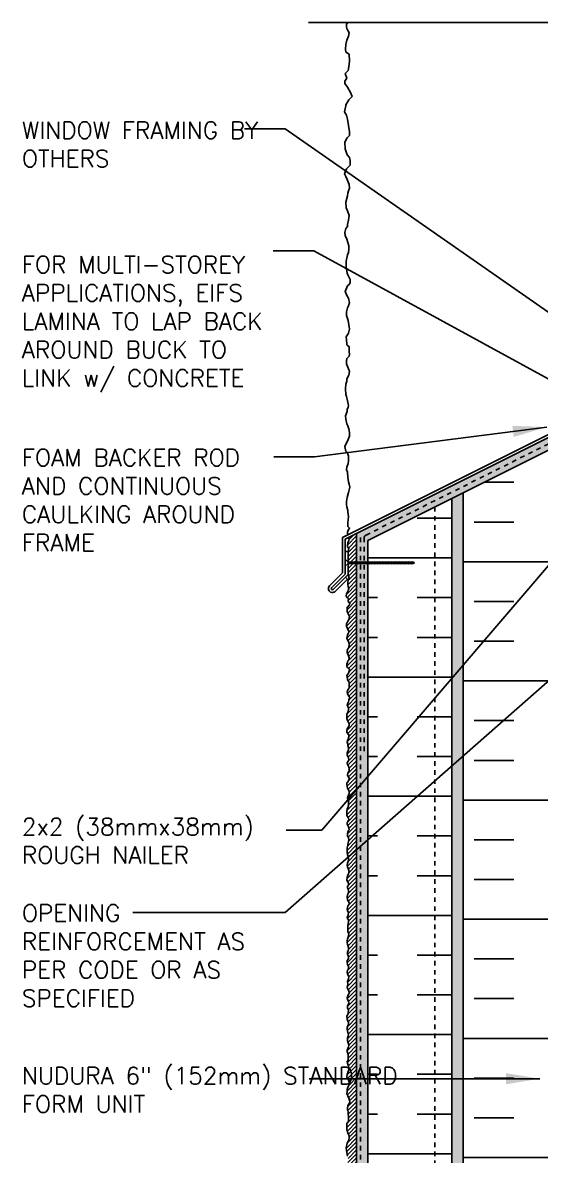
# Model space of a CAD drawing. Header units: inches. Extents: x 2792.9 to 2824.6, y 346.5 to 385.5.
# Drawn here: x 2792.93 to 2804.34, y 359.59 to 384.54 of the extents above; entities that cross this region are included whole.
import ezdxf

# ---------------------------------------------------------------- set-up
doc = ezdxf.new("R2010")
doc.units = ezdxf.units.IN
doc.header["$LTSCALE"] = 0.5
doc.header["$MEASUREMENT"] = 0
doc.linetypes.add('DASHED2', pattern=[0.375, 0.25, -0.125])
doc.linetypes.add('HIDDEN2', pattern=[0.1875, 0.125, -0.0625])
for name, color, linetype in [('HATCH', 12, 'CONTINUOUS'), ('Hidden2', 12, 'HIDDEN2'), ('LINE50', 5, 'CONTINUOUS'), ('LINE9', 9, 'CONTINUOUS'), ('TEXT', 4, 'CONTINUOUS')]:
    doc.layers.add(name, color=color, linetype=linetype)
doc.styles.add('DIM', font='romans.shx', dxfattribs={"width": 0.7})
doc.styles.get("Standard").update_dxf_attribs({"font": 'romans.shx'})
doc.dimstyles.new('ext_12', dxfattribs={"dimscale": 12, "dimtxt": 0.09375, "dimasz": 0.09375, "dimexe": 0.09375, "dimexo": 0.0625, "dimgap": 0.0625, "dimtad": 1, "dimdec": 1, "dimzin": 3, "dimdsep": 46, "dimlunit": 4, "dimtxsty": 'DIM', "dimcen": 0.09, "dimdle": 0.09375, "dimclrt": 4, "dimadec": 0, "dimazin": 0, "dimtfac": 1, "dimtdec": 1, "dimtmove": 2, "dimatfit": 3, "dimfxl": 1, "dimfrac": 2, "dimtolj": 1, "dimtzin": 0, "dimarcsym": 0})
pattern_1 = [(37.5, (0, 0), (-0.003149668, 0.0963411885), [0, -0.076, 0, -0.085, 0, -0.08125]), (7.5, (0, 0), (0.088488835, 0.141107303), [0, -0.041, 0, -0.0685, 0, -0.02625]), (327.5, (-0.0615, 0), (0.155707093, 0.0002829527), [0, -0.025, 0, -0.09, 0, -0.1175]), (317.5, (-0.0615, 0), (0.15030633, 0.043883778), [0, -0.0125, 0, -0.059, 0, -0.0675])]

msp = doc.modelspace()

# ---------------------------------------------------------------- hatches: boundary and pattern name
at = {"layer": 'HATCH'}
h = msp.add_hatch(dxfattribs=at)
h.set_pattern_fill('AR-SAND', color=256, scale=0.05)
h.set_pattern_definition(pattern_1)
h.paths.add_polyline_path([(2805.751, 375.672), (2805.391, 375.672), (2805.391, 375.608), (2805.751, 375.608)])
h.paths.add_polyline_path([(2809.578, 375.86, -0.414214), (2809.453, 375.735), (2806.096, 375.735), (2806.096, 375.672), (2805.783, 375.672), (2805.783, 375.608), (2809.578, 375.608)])
h.paths.add_polyline_path([(2800.541, 373.136), (2802.641, 374.186), (2805.266, 375.499), (2805.266, 374.108), (2805.391, 374.108), (2805.391, 375.608), (2805.391, 375.672), (2805.052, 375.672), (2800.291, 373.291), (2800.291, 357.753), (2800.541, 357.753)])
h = msp.add_hatch(dxfattribs=at)
h.set_pattern_fill('INSUL', color=256, scale=7)
h.set_pattern_definition([(0, (85.1276, -147.084), (0, 2.625), []), (0, (85.1276, -146.209), (0, 2.625), [0.875, -0.875]), (0, (85.1276, -145.334), (0, 2.625), [0.875, -0.875])])
h.paths.add_polyline_path([(2805.266, 375.499), (2802.641, 374.186), (2802.641, 357.753), (2803.078, 357.753), (2803.078, 358.253), (2804.578, 358.253), (2804.578, 357.753), (2805.266, 357.753)])
h.paths.add_polyline_path([(2813.891, 374.108), (2811.266, 374.108), (2811.266, 357.753), (2811.953, 357.753), (2811.953, 358.253), (2813.453, 358.253), (2813.453, 357.753), (2813.891, 357.753)])
h = msp.add_hatch(dxfattribs=at)
h.set_pattern_fill('INSUL', color=256, scale=7)
h.set_pattern_definition([(0, (-0.125, 0), (0, 2.625), []), (0, (-0.125, 0.875), (0, 2.625), [0.875, -0.875]), (0, (-0.125, 1.75), (0, 2.625), [0.875, -0.875])])
h.paths.add_polyline_path([(2802.391, 374.124), (2800.541, 373.199), (2800.541, 357.753), (2802.391, 357.753)])
h = msp.add_hatch(dxfattribs=at)
h.set_pattern_fill('AR-SAND', color=256, scale=0.05)
h.set_pattern_definition(pattern_1)
h.paths.add_polyline_path([(2802.641, 374.186), (2802.391, 374.061), (2802.391, 357.753), (2802.641, 357.753)])
h = msp.add_hatch(dxfattribs=at)
h.set_pattern_fill('ANSI31', color=256, scale=0.5)
h.paths.add_polyline_path([(2800.291, 372.63), (2800.131, 372.63), (2800.103, 372.61), (2800.103, 372.387), (2800.127, 372.306), (2800.106, 372.262), (2800.097, 372.21), (2800.097, 372.168), (2800.107, 372.124), (2800.12, 372.073), (2800.105, 372.038), (2800.097, 372.015), (2800.065, 371.96), (2800.062, 371.918), (2800.066, 371.889), (2800.111, 371.855), (2800.106, 371.807), (2800.114, 371.786), (2800.139, 371.746), (2800.132, 371.72), (2800.085, 371.66), (2800.081, 371.617), (2800.084, 371.564), (2800.107, 371.518), (2800.135, 371.46), (2800.12, 371.406), (2800.106, 371.369), (2800.093, 371.341), (2800.071, 371.299), (2800.071, 371.248), (2800.09, 371.198), (2800.109, 371.147), (2800.119, 371.113), (2800.106, 371.086), (2800.093, 371.048), (2800.083, 371.021), (2800.075, 370.981), (2800.089, 370.947), (2800.101, 370.918), (2800.117, 370.896), (2800.127, 370.842), (2800.12, 370.782), (2800.092, 370.738), (2800.079, 370.699), (2800.08, 370.669), (2800.106, 370.617), (2800.128, 370.551), (2800.118, 370.508), (2800.099, 370.482), (2800.086, 370.446), (2800.073, 370.411), (2800.077, 370.373), (2800.08, 370.358), (2800.092, 370.336), (2800.11, 370.327), (2800.13, 370.295), (2800.127, 370.26), (2800.109, 370.213), (2800.074, 370.159), (2800.085, 370.128), (2800.086, 370.092), (2800.093, 370.066), (2800.118, 370.033), (2800.126, 369.991), (2800.126, 369.908), (2800.116, 369.875), (2800.086, 369.828), (2800.08, 369.792), (2800.088, 369.765), (2800.102, 369.732), (2800.122, 369.709), (2800.139, 369.675), (2800.121, 369.63), (2800.121, 369.611), (2800.115, 369.585), (2800.096, 369.55), (2800.083, 369.516), (2800.088, 369.49), (2800.103, 369.464), (2800.115, 369.42), (2800.102, 369.381), (2800.096, 369.352), (2800.075, 369.304), (2800.077, 369.215), (2800.091, 369.172), (2800.106, 369.139), (2800.128, 369.098), (2800.129, 369.064), (2800.11, 369.029), (2800.09, 368.999), (2800.073, 368.95), (2800.076, 368.915), (2800.092, 368.895), (2800.127, 368.839), (2800.115, 368.791), (2800.11, 368.765), (2800.091, 368.738), (2800.085, 368.694), (2800.094, 368.649), (2800.097, 368.621), (2800.115, 368.561), (2800.109, 368.523), (2800.088, 368.476), (2800.083, 368.451), (2800.085, 368.414), (2800.097, 368.381), (2800.114, 368.345), (2800.117, 368.304), (2800.106, 368.274), (2800.087, 368.25), (2800.081, 368.23), (2800.089, 368.204), (2800.099, 368.187), (2800.11, 368.162), (2800.119, 368.134), (2800.127, 368.108), (2800.128, 368.071), (2800.108, 368.034), (2800.094, 368.011), (2800.09, 367.976), (2800.096, 367.949), (2800.109, 367.929), (2800.132, 367.876), (2800.109, 367.851), (2800.102, 367.833), (2800.095, 367.813), (2800.078, 367.8), (2800.073, 367.767), (2800.084, 367.708), (2800.096, 367.665), (2800.12, 367.629), (2800.128, 367.568), (2800.115, 367.525), (2800.093, 367.479), (2800.092, 367.463), (2800.104, 367.403), (2800.111, 367.377), (2800.115, 367.335), (2800.114, 367.302), (2800.105, 367.281), (2800.103, 367.269), (2800.093, 367.239), (2800.082, 367.228), (2800.074, 367.183), (2800.075, 367.133), (2800.073, 367.078), (2800.11, 367.022), (2800.118, 366.984), (2800.113, 366.968), (2800.098, 366.947), (2800.081, 366.915), (2800.085, 366.891), (2800.09, 366.869), (2800.117, 366.811), (2800.123, 366.765), (2800.115, 366.745), (2800.097, 366.717), (2800.09, 366.665), (2800.09, 366.618), (2800.113, 366.592), (2800.121, 366.53), (2800.11, 366.508), (2800.104, 366.475), (2800.1, 366.447), (2800.099, 366.421), (2800.081, 366.366), (2800.081, 366.321), (2800.082, 366.271), (2800.091, 366.219), (2800.106, 366.165), (2800.112, 366.139), (2800.11, 366.102), (2800.106, 366.074), (2800.086, 366.024), (2800.081, 365.987), (2800.09, 365.949), (2800.105, 365.907), (2800.124, 365.841), (2800.101, 365.774), (2800.093, 365.751), (2800.082, 365.712), (2800.073, 365.671), (2800.075, 365.65), (2800.096, 365.619), (2800.11, 365.582), (2800.113, 365.549), (2800.087, 365.516), (2800.09, 365.484), (2800.094, 365.466), (2800.103, 365.453), (2800.112, 365.418), (2800.112, 365.371), (2800.09, 365.333), (2800.084, 365.276), (2800.091, 365.226), (2800.101, 365.193), (2800.109, 365.181), (2800.12, 365.169), (2800.125, 365.128), (2800.112, 365.105), (2800.097, 365.081), (2800.088, 365.048), (2800.084, 365.004), (2800.093, 364.976), (2800.101, 364.955), (2800.112, 364.933), (2800.106, 364.895), (2800.105, 364.877), (2800.086, 364.851), (2800.083, 364.836), (2800.088, 364.812), (2800.11, 364.782), (2800.115, 364.744), (2800.105, 364.692), (2800.097, 364.66), (2800.097, 364.611), (2800.097, 364.581), (2800.098, 364.514), (2800.116, 364.477), (2800.109, 364.427), (2800.108, 364.416), (2800.089, 364.353), (2800.082, 364.314), (2800.084, 364.272), (2800.09, 364.241), (2800.1, 364.219), (2800.115, 364.17), (2800.113, 364.133), (2800.106, 364.104), (2800.093, 364.066), (2800.093, 364.029), (2800.097, 364.005), (2800.103, 363.988), (2800.115, 363.967), (2800.114, 363.938), (2800.106, 363.915), (2800.083, 363.88), (2800.082, 363.829), (2800.09, 363.803), (2800.114, 363.754), (2800.114, 363.72), (2800.107, 363.696), (2800.088, 363.665), (2800.084, 363.626), (2800.092, 363.583), (2800.101, 363.557), (2800.116, 363.523), (2800.109, 363.459), (2800.09, 363.419), (2800.097, 363.359), (2800.085, 363.301), (2800.09, 363.27), (2800.104, 363.244), (2800.119, 363.207), (2800.133, 363.173), (2800.114, 363.139), (2800.097, 363.104), (2800.08, 363.054), (2800.088, 363.025), (2800.111, 362.985), (2800.119, 362.94), (2800.112, 362.926), (2800.089, 362.887), (2800.087, 362.851), (2800.091, 362.838), (2800.11, 362.792), (2800.107, 362.747), (2800.108, 362.727), (2800.095, 362.698), (2800.076, 362.648), (2800.081, 362.593), (2800.093, 362.569), (2800.115, 362.514), (2800.11, 362.481), (2800.102, 362.464), (2800.1, 362.446), (2800.083, 362.404), (2800.081, 362.368), (2800.086, 362.333), (2800.097, 362.3), (2800.113, 362.257), (2800.106, 362.216), (2800.095, 362.195), (2800.088, 362.176), (2800.087, 362.115), (2800.094, 362.083), (2800.108, 362.045), (2800.121, 362.011), (2800.115, 361.979), (2800.098, 361.944), (2800.084, 361.905), (2800.083, 361.882), (2800.093, 361.856), (2800.103, 361.815), (2800.104, 361.764), (2800.105, 361.695), (2800.084, 361.658), (2800.086, 361.621), (2800.111, 361.561), (2800.118, 361.52), (2800.12, 361.488), (2800.115, 361.459), (2800.094, 361.418), (2800.079, 361.37), (2800.077, 361.322), (2800.08, 361.281), (2800.118, 361.239), (2800.128, 361.175), (2800.119, 361.136), (2800.094, 361.087), (2800.08, 361.043), (2800.08, 360.994), (2800.075, 360.945), (2800.097, 360.902), (2800.12, 360.853), (2800.137, 360.806), (2800.141, 360.753), (2800.098, 360.686), (2800.088, 360.622), (2800.09, 360.598), (2800.094, 360.578), (2800.104, 360.549), (2800.105, 360.517), (2800.11, 360.429), (2800.11, 360.376), (2800.106, 360.324), (2800.076, 360.299), (2800.076, 360.277), (2800.075, 360.161), (2800.107, 360.062), (2800.123, 360.018), (2800.129, 359.97), (2800.108, 359.914), (2800.085, 359.86), (2800.057, 359.759), (2800.065, 359.696), (2800.091, 359.57), (2800.101, 359.53), (2800.103, 359.482), (2800.101, 359.442), (2800.088, 359.395), (2800.069, 359.317), (2800.072, 359.248), (2800.077, 359.219), (2800.091, 359.179), (2800.107, 359.12), (2800.109, 359.062), (2800.11, 359.011), (2800.091, 358.959), (2800.076, 358.919), (2800.074, 358.834), (2800.091, 358.756), (2800.113, 358.694), (2800.126, 358.641), (2800.115, 358.596), (2800.092, 358.533), (2800.058, 358.47), (2800.044, 358.413), (2800.07, 358.31), (2800.103, 358.234), (2800.123, 358.169), (2800.132, 358.111), (2800.124, 358.082), (2800.102, 358.04), (2800.086, 358), (2800.066, 357.923), (2800.07, 357.842), (2800.103, 357.753), (2800.291, 357.753)])
h.paths.add_polyline_path([(2800.291, 373.291), (2800.103, 373.197), (2800.124, 373.168), (2800.118, 373.137), (2800.095, 373.088), (2800.088, 373.028), (2800.091, 372.995), (2800.119, 372.956), (2800.103, 372.895), (2800.103, 372.661), (2800.103, 372.661), (2800.291, 372.661)])

# ---------------------------------------------------------------- linework, layer by layer
msp.add_lwpolyline([(2800.094, 384.544), (2800.067, 384.509), (2800.069, 384.447), (2800.076, 384.417), (2800.097, 384.368), (2800.124, 384.32), (2800.11, 384.248), (2800.078, 384.156), (2800.053, 384.061), (2800.043, 383.962), (2800.05, 383.897), (2800.127, 383.847), (2800.134, 383.697), (2800.122, 383.57), (2800.106, 383.491), (2800.041, 383.422), (2800.078, 383.317), (2800.032, 383.252), (2800.032, 383.204), (2800.088, 383.125), (2800.159, 383.005), (2800.191, 382.92), (2800.122, 382.841), (2800.051, 382.73), (2800.051, 382.714), (2800.025, 382.578), (2800.067, 382.504), (2800.092, 382.414), (2800.136, 382.14), (2800.134, 382.061), (2800.085, 382.006), (2800.03, 381.911), (2800.039, 381.761), (2800.085, 381.63), (2800.136, 381.575), (2800.15, 381.506), (2800.145, 381.404), (2800.071, 381.321), (2800.025, 381.215), (2800.055, 381.157), (2800.085, 381.092), (2800.097, 381.053), (2800.125, 380.975), (2800.131, 380.901), (2800.111, 380.841), (2800.095, 380.788), (2800.088, 380.725), (2800.055, 380.589), (2800.062, 380.461), (2800.092, 380.397), (2800.129, 380.297), (2800.115, 380.194), (2800.09, 380.097), (2800.09, 380.055), (2800.053, 380.009), (2800.032, 379.924), (2800.039, 379.852), (2800.078, 379.773), (2800.122, 379.626), (2800.122, 379.561), (2800.115, 379.48), (2800.092, 379.427), (2800.058, 379.291), (2800.062, 379.164), (2800.085, 379.027), (2800.099, 378.988), (2800.145, 378.882), (2800.148, 378.817), (2800.132, 378.78), (2800.092, 378.743), (2800.035, 378.623), (2800.058, 378.568), (2800.076, 378.536), (2800.115, 378.476), (2800.12, 378.434), (2800.132, 378.376), (2800.115, 378.306), (2800.092, 378.262), (2800.069, 378.172), (2800.069, 378.089), (2800.074, 378.068), (2800.104, 377.983), (2800.132, 377.794), (2800.113, 377.706), (2800.06, 377.621), (2800.065, 377.565), (2800.072, 377.453), (2800.083, 377.437), (2800.127, 377.403), (2800.129, 377.352), (2800.129, 377.301), (2800.132, 377.23), (2800.125, 377.2), (2800.076, 377.142), (2800.069, 377.096), (2800.069, 377.031), (2800.081, 376.994), (2800.108, 376.92), (2800.132, 376.856), (2800.122, 376.775), (2800.078, 376.699), (2800.074, 376.646), (2800.051, 376.581), (2800.044, 376.475), (2800.055, 376.354), (2800.065, 376.308), (2800.085, 376.246), (2800.113, 376.112), (2800.104, 376.063), (2800.083, 376.029), (2800.081, 375.98), (2800.048, 375.881), (2800.055, 375.807), (2800.076, 375.707), (2800.095, 375.665), (2800.122, 375.596), (2800.134, 375.515), (2800.134, 375.436), (2800.101, 375.36), (2800.032, 375.203), (2800.053, 375.099), (2800.088, 375.069), (2800.111, 374.993), (2800.111, 374.892), (2800.106, 374.829), (2800.074, 374.751), (2800.067, 374.702), (2800.088, 374.64), (2800.097, 374.529), (2800.111, 374.429), (2800.125, 374.376), (2800.143, 374.309), (2800.113, 374.194), (2800.081, 374.083), (2800.065, 373.995), (2800.065, 373.919), (2800.072, 373.875), (2800.095, 373.797), (2800.097, 373.764), (2800.111, 373.665), (2800.104, 373.593), (2800.094, 373.53), (2800.094, 373.441), (2800.134, 373.408), (2800.102, 373.366), (2800.087, 373.319), (2800.087, 373.29), (2800.103, 373.267)], dxfattribs=at)
at = {"layer": 'Hidden2'}
msp.add_line((2802.016, 373.874), (2802.016, 357.753), dxfattribs=at)
at = {"layer": 'LINE50', "linetype": 'DASHED2', "ltscale": 0.5}
for p, q in [((2805.238, 375.625), (2800.492, 373.252)), ((2800.374, 373.199), (2800.374, 357.753)), ((2800.457, 373.196), (2800.457, 368.428))]:
    msp.add_line(p, q, dxfattribs=at)
at = {"layer": 'LINE50'}
msp.add_line((2802.641, 357.753), (2802.641, 374.186), dxfattribs=at)
msp.add_lwpolyline([(2805.266, 375.499), (2802.641, 374.186)], dxfattribs=at)
at = {"layer": 'LINE50', "linetype": 'DASHED2', "ltscale": 0.5}
msp.add_arc((2800.52, 373.196), 0.0625, 116.5651, 180, dxfattribs=at)
at = {"layer": 'LINE9'}
for p, q in [((2799.228, 384.544), (2806.309, 384.544)), ((2799.978, 373.204), (2805.04, 375.735)), ((2805.052, 375.672), (2800.041, 373.166)), ((2802.141, 374.216), (2805.017, 375.654)), ((2802.641, 374.186), (2800.541, 373.136)), ((2802.391, 374.061), (2802.391, 357.753)), ((2800.291, 357.753), (2800.291, 373.291)), ((2799.978, 373.204), (2799.978, 372.421)), ((2800.041, 373.166), (2800.041, 372.395)), ((2800.541, 373.136), (2800.541, 357.753)), ((2800.041, 372.895), (2800.103, 372.895)), ((2800.041, 372.895), (2800.041, 372.395)), ((2800.041, 372.724), (2800.103, 372.661)), ((2800.041, 372.567), (2800.103, 372.63)), ((2800.103, 372.661), (2801.537, 372.661)), ((2800.103, 372.63), (2800.551, 372.63)), ((2800.103, 372.63), (2801.537, 372.63)), ((2800.121, 372.623), (2800.186, 372.668)), ((2800.183, 372.623), (2800.248, 372.668)), ((2800.246, 372.623), (2800.311, 372.668)), ((2800.308, 372.623), (2800.373, 372.668)), ((2800.371, 372.623), (2800.436, 372.668)), ((2800.433, 372.623), (2800.498, 372.668)), ((2800.496, 372.623), (2800.561, 372.668)), ((2800.558, 372.623), (2800.623, 372.668)), ((2800.621, 372.623), (2800.686, 372.668)), ((2800.683, 372.623), (2800.748, 372.668)), ((2800.746, 372.623), (2800.811, 372.668)), ((2800.808, 372.623), (2800.873, 372.668)), ((2800.871, 372.623), (2800.936, 372.668)), ((2800.933, 372.623), (2800.998, 372.668)), ((2800.996, 372.623), (2801.061, 372.668)), ((2801.058, 372.623), (2801.123, 372.668)), ((2801.121, 372.623), (2801.186, 372.668)), ((2801.183, 372.623), (2801.248, 372.668)), ((2801.246, 372.623), (2801.311, 372.668)), ((2801.308, 372.623), (2801.373, 372.668)), ((2801.371, 372.623), (2801.436, 372.668)), ((2801.433, 372.623), (2801.498, 372.668)), ((2801.482, 372.623), (2801.547, 372.668)), ((2801.537, 372.661), (2801.569, 372.645)), ((2801.537, 372.63), (2801.569, 372.645)), ((2799.978, 372.421), (2799.708, 372.152)), ((2800.041, 372.395), (2799.743, 372.099)), ((2800.041, 372.395), (2799.743, 372.099)), ((2800.103, 372.387), (2799.772, 372.057)), ((2800.042, 372.327), (2799.772, 372.057)), ((2800.042, 372.327), (2800.086, 372.283)), ((2800.086, 372.283), (2799.808, 372.005))]:
    msp.add_line(p, q, dxfattribs=at)
msp.add_lwpolyline([(2800.091, 359.57), (2800.065, 359.696), (2800.057, 359.759), (2800.085, 359.86), (2800.108, 359.914), (2800.129, 359.97), (2800.123, 360.018), (2800.107, 360.062), (2800.075, 360.161), (2800.076, 360.277), (2800.076, 360.299), (2800.106, 360.324), (2800.11, 360.376), (2800.11, 360.429), (2800.105, 360.517), (2800.104, 360.549), (2800.094, 360.578), (2800.09, 360.598), (2800.088, 360.622), (2800.098, 360.686), (2800.141, 360.753), (2800.137, 360.806), (2800.12, 360.853), (2800.097, 360.902), (2800.075, 360.945), (2800.08, 360.994), (2800.08, 361.043), (2800.094, 361.087), (2800.119, 361.136), (2800.128, 361.175), (2800.118, 361.239), (2800.08, 361.281), (2800.077, 361.322), (2800.079, 361.37), (2800.094, 361.418), (2800.115, 361.459), (2800.12, 361.488), (2800.118, 361.52), (2800.112, 361.557), (2800.104, 361.579), (2800.086, 361.621), (2800.084, 361.658), (2800.102, 361.689), (2800.105, 361.71), (2800.104, 361.764), (2800.103, 361.815), (2800.093, 361.856), (2800.083, 361.882), (2800.084, 361.905), (2800.098, 361.944), (2800.115, 361.979), (2800.121, 362.011), (2800.108, 362.045), (2800.094, 362.083), (2800.087, 362.115), (2800.088, 362.176), (2800.095, 362.195), (2800.106, 362.216), (2800.113, 362.257), (2800.097, 362.3), (2800.086, 362.333), (2800.081, 362.368), (2800.083, 362.404), (2800.1, 362.446), (2800.102, 362.464), (2800.11, 362.481), (2800.115, 362.514), (2800.093, 362.569), (2800.081, 362.593), (2800.076, 362.648), (2800.095, 362.698), (2800.108, 362.727), (2800.107, 362.747), (2800.11, 362.792), (2800.091, 362.838), (2800.087, 362.851), (2800.089, 362.887), (2800.112, 362.926), (2800.119, 362.94), (2800.111, 362.985), (2800.088, 363.025), (2800.08, 363.054), (2800.097, 363.104), (2800.114, 363.139), (2800.133, 363.173), (2800.119, 363.207), (2800.104, 363.244), (2800.09, 363.27), (2800.085, 363.301), (2800.097, 363.359), (2800.09, 363.419), (2800.107, 363.455), (2800.111, 363.477), (2800.116, 363.523), (2800.101, 363.557), (2800.092, 363.583), (2800.084, 363.626), (2800.088, 363.665), (2800.107, 363.696), (2800.114, 363.72), (2800.114, 363.754), (2800.09, 363.803), (2800.082, 363.829), (2800.083, 363.88), (2800.106, 363.915), (2800.114, 363.938), (2800.115, 363.967), (2800.103, 363.988), (2800.097, 364.005), (2800.093, 364.029), (2800.093, 364.066), (2800.106, 364.104), (2800.113, 364.133), (2800.115, 364.17), (2800.1, 364.219), (2800.09, 364.241), (2800.084, 364.272), (2800.082, 364.314), (2800.089, 364.353), (2800.108, 364.416), (2800.109, 364.427), (2800.116, 364.477), (2800.098, 364.514), (2800.097, 364.581), (2800.097, 364.611), (2800.097, 364.66), (2800.105, 364.692), (2800.115, 364.744), (2800.11, 364.782), (2800.088, 364.812), (2800.083, 364.836), (2800.086, 364.851), (2800.105, 364.877), (2800.106, 364.895), (2800.112, 364.933), (2800.101, 364.955), (2800.093, 364.976), (2800.084, 365.004), (2800.088, 365.048), (2800.097, 365.081), (2800.112, 365.105), (2800.124, 365.126), (2800.123, 365.148), (2800.12, 365.169), (2800.109, 365.181), (2800.101, 365.193), (2800.091, 365.226), (2800.084, 365.276), (2800.09, 365.333), (2800.107, 365.363), (2800.112, 365.393), (2800.112, 365.418), (2800.103, 365.453), (2800.094, 365.466), (2800.09, 365.484), (2800.087, 365.516), (2800.111, 365.546), (2800.113, 365.554), (2800.11, 365.582), (2800.096, 365.619), (2800.075, 365.65), (2800.073, 365.671), (2800.082, 365.712), (2800.093, 365.751), (2800.101, 365.774), (2800.124, 365.841), (2800.105, 365.907), (2800.09, 365.949), (2800.081, 365.987), (2800.086, 366.024), (2800.106, 366.074), (2800.11, 366.102), (2800.112, 366.139), (2800.106, 366.165), (2800.091, 366.219), (2800.082, 366.271), (2800.081, 366.321), (2800.081, 366.366), (2800.099, 366.421), (2800.1, 366.447), (2800.104, 366.475), (2800.11, 366.508), (2800.119, 366.525), (2800.119, 366.548), (2800.114, 366.588), (2800.104, 366.602), (2800.09, 366.618), (2800.09, 366.665), (2800.097, 366.717), (2800.115, 366.745), (2800.123, 366.765), (2800.118, 366.804), (2800.108, 366.83), (2800.09, 366.869), (2800.085, 366.891), (2800.081, 366.915), (2800.098, 366.947), (2800.113, 366.968), (2800.118, 366.984), (2800.11, 367.019), (2800.101, 367.036), (2800.073, 367.078), (2800.075, 367.133), (2800.074, 367.183), (2800.082, 367.228), (2800.093, 367.239), (2800.103, 367.269), (2800.105, 367.281), (2800.114, 367.302), (2800.115, 367.335), (2800.111, 367.377), (2800.104, 367.403), (2800.092, 367.463), (2800.093, 367.479), (2800.115, 367.525), (2800.126, 367.561), (2800.126, 367.586), (2800.12, 367.629), (2800.095, 367.666), (2800.092, 367.679), (2800.084, 367.708), (2800.073, 367.767), (2800.078, 367.8), (2800.095, 367.813), (2800.102, 367.833), (2800.109, 367.851), (2800.127, 367.87), (2800.126, 367.89), (2800.109, 367.929), (2800.096, 367.949), (2800.09, 367.976), (2800.094, 368.011), (2800.108, 368.034), (2800.128, 368.071), (2800.127, 368.108), (2800.119, 368.134), (2800.11, 368.162), (2800.099, 368.187), (2800.089, 368.204), (2800.081, 368.23), (2800.087, 368.25), (2800.106, 368.274), (2800.117, 368.304), (2800.114, 368.345), (2800.097, 368.381), (2800.085, 368.414), (2800.083, 368.451), (2800.088, 368.476), (2800.109, 368.523), (2800.114, 368.552), (2800.11, 368.576), (2800.097, 368.621), (2800.094, 368.649), (2800.085, 368.694), (2800.091, 368.738), (2800.11, 368.765), (2800.115, 368.791), (2800.127, 368.839), (2800.092, 368.895), (2800.076, 368.915), (2800.073, 368.95), (2800.09, 368.999), (2800.11, 369.029), (2800.129, 369.064), (2800.128, 369.098), (2800.106, 369.139), (2800.091, 369.172), (2800.077, 369.215), (2800.075, 369.304), (2800.096, 369.352), (2800.102, 369.381), (2800.112, 369.411), (2800.112, 369.431), (2800.103, 369.464), (2800.088, 369.49), (2800.083, 369.516), (2800.096, 369.55), (2800.115, 369.585), (2800.121, 369.611), (2800.121, 369.63), (2800.139, 369.675), (2800.122, 369.709), (2800.102, 369.732), (2800.088, 369.765), (2800.08, 369.792), (2800.086, 369.828), (2800.116, 369.875), (2800.126, 369.908), (2800.126, 369.991), (2800.118, 370.033), (2800.093, 370.066), (2800.086, 370.092), (2800.085, 370.128), (2800.074, 370.159), (2800.109, 370.213), (2800.127, 370.26), (2800.13, 370.295), (2800.11, 370.327), (2800.092, 370.336), (2800.084, 370.352), (2800.085, 370.336), (2800.077, 370.373), (2800.073, 370.411), (2800.086, 370.446), (2800.099, 370.482), (2800.118, 370.508), (2800.128, 370.551), (2800.106, 370.617), (2800.08, 370.669), (2800.079, 370.699), (2800.092, 370.738), (2800.12, 370.782), (2800.127, 370.842), (2800.117, 370.896), (2800.101, 370.918), (2800.089, 370.947), (2800.075, 370.981), (2800.083, 371.021), (2800.093, 371.048), (2800.106, 371.086), (2800.119, 371.113), (2800.109, 371.147), (2800.09, 371.198), (2800.071, 371.248), (2800.071, 371.299), (2800.093, 371.341), (2800.106, 371.369), (2800.12, 371.406), (2800.135, 371.46), (2800.107, 371.518), (2800.084, 371.564), (2800.081, 371.617), (2800.085, 371.66), (2800.132, 371.72), (2800.139, 371.746), (2800.114, 371.786), (2800.106, 371.807), (2800.111, 371.855), (2800.066, 371.889), (2800.062, 371.918), (2800.065, 371.96), (2800.097, 372.015), (2800.105, 372.038), (2800.12, 372.073), (2800.107, 372.124), (2800.097, 372.168), (2800.097, 372.21), (2800.106, 372.262), (2800.127, 372.306), (2800.103, 372.387), (2800.103, 372.895), (2800.119, 372.956), (2800.091, 372.995), (2800.088, 373.028), (2800.095, 373.088), (2800.118, 373.137), (2800.124, 373.168), (2800.103, 373.197)], dxfattribs=at)
for centre, radius, start, end in [((2799.757, 372.078), 0.089, 123.2562, 304.9908), ((2799.756, 372.077), 0.0255, 118.7552, 309.4918), ((2799.756, 372.077), 0.0255, 118.7552, 309.4918)]:
    msp.add_arc(centre, radius, start, end, dxfattribs=at)

# ---------------------------------------------------------------- texts
at = {"layer": 'TEXT', "char_height": 0.375, "attachment_point": 4}
for s, insert, width in [('WINDOW FRAMING BY OTHERS', (2792.917, 381.861), 5.75279), ('FOR MULTI-STOREY APPLICATIONS, EIFS LAMINA TO LAP BACK AROUND BUCK TO LINK w/ CONCRETE', (2792.917, 377.902), 5.75279), ('FOAM BACKER ROD AND CONTINUOUS CAULKING AROUND FRAME', (2792.917, 374.025), 5.75279), ('2x2 (38mmx38mm) ROUGH NAILER', (2792.917, 366.519), 5.75279), ('OPENING REINFORCEMENT AS PER CODE OR AS SPECIFIED', (2792.917, 363.991), 5.75279), ('NUDURA 6" (152mm) STANDARD FORM UNIT ', (2792.917, 361.033), 9.23342)]:
    msp.add_mtext(s, dxfattribs=dict(at, insert=insert, width=width))

# ---------------------------------------------------------------- leaders
at = {"layer": 'TEXT'}
for points in [[(2805.487, 377.481), (2798.72, 382.202), (2797.823, 382.202)], [(2807.066, 375.301), (2799.351, 379.518), (2798.455, 379.518)], [(2804.481, 375.635), (2799.366, 374.978), (2798.47, 374.978)], [(2806.079, 374.413), (2799.527, 366.756), (2798.742, 366.756)], [(2807.411, 372.59), (2798.718, 364.94), (2795.357, 364.94)], [(2804.328, 361.279), (2800.141, 361.279), (2799.245, 361.279)]]:
    msp.add_leader(points, dimstyle='ext_12', override={"dimasz": 0.0625, "dimgap": 0.0625, "dimtad": 0}, dxfattribs=at)

doc.saveas('drawing.dxf')
